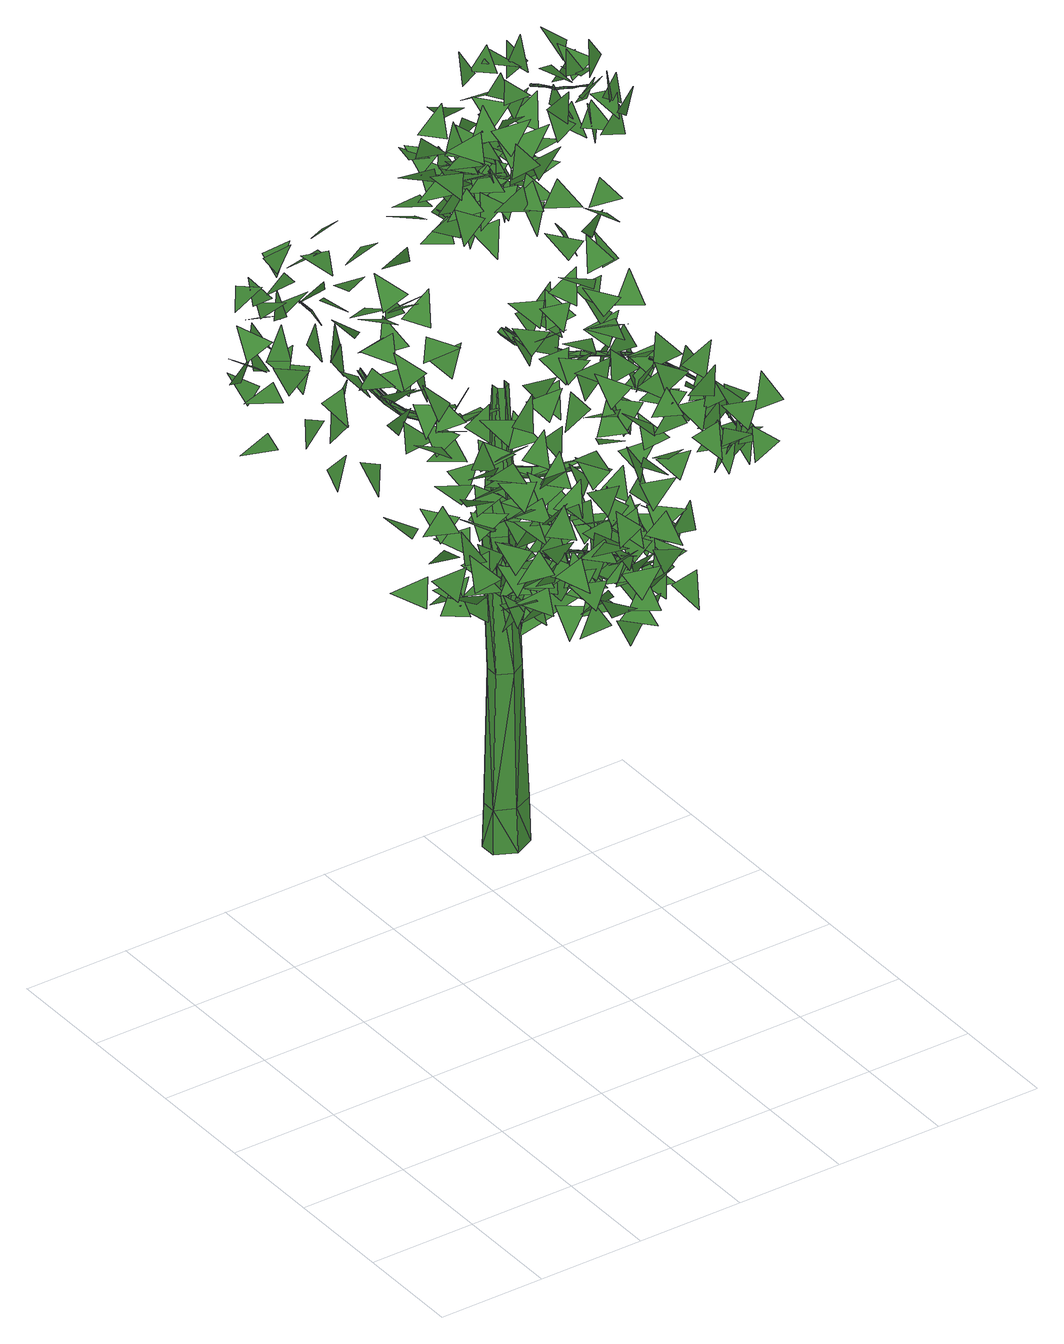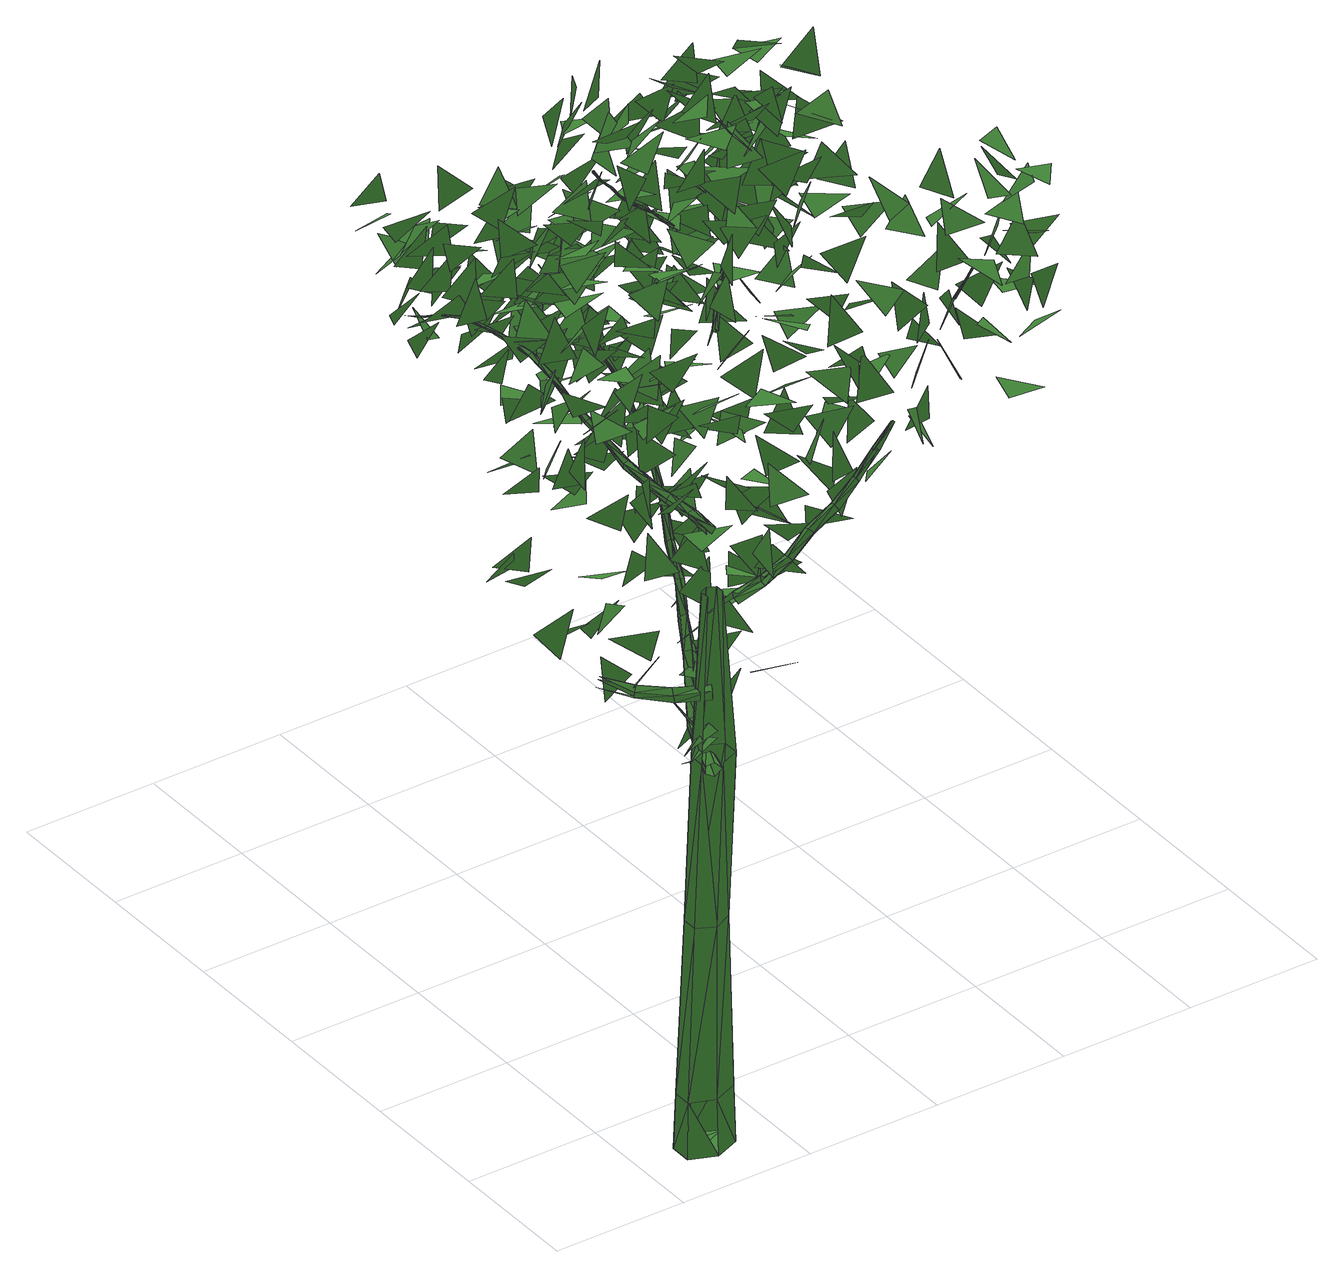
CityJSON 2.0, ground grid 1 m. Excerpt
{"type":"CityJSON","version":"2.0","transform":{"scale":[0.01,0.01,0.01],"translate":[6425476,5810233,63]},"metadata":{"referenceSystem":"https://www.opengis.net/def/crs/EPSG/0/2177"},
"CityObjects":{
"tree1":{"type":"SolitaryVegetationObject","attributes":{"crownarea":"217","modell_vol":"LIS","treeheight":"8.7"},"geometry":[{"type":"MultiSurface","lod":"2","boundaries":[[[0,1,2]],[[3,4,5]],[[6,7,8]],[[9,10,11]],[[12,13,14]],[[15,16,17]],[[18,19,20]],[[21,22,23]],[[24,25,26]],[[27,28,29]],[[30,31,32]],[[33,34,35]],[[36,37,38]],[[39,40,41]],[[42,43,44]],[[45,46,47]],[[48,49,50]],[[51,52,53]],[[54,55,56]],[[57,58,59]],[[60,61,62]],[[63,64,65]],[[66,67,68]],[[69,70,71]],[[72,73,74]],[[75,76,77]],[[78,79,80]],[[81,82,83]],[[84,85,86]],[[87,88,89]],[[90,91,92]],[[93,94,95]],[[96,97,98]],[[99,100,101]],[[102,103,104]],[[105,106,107]],[[108,109,110]],[[111,112,113]],[[114,115,116]],[[117,118,119]],[[120,121,122]],[[123,124,125]],[[126,127,128]],[[129,130,131]],[[132,133,134]],[[135,136,137]],[[138,139,140]],[[141,142,143]],[[144,145,146]],[[147,148,149]],[[150,151,152]],[[153,154,155]],[[156,157,158]],[[159,160,161]],[[162,163,164]],[[165,166,167]],[[168,169,170]],[[171,172,173]],[[174,175,176]],[[177,178,179]],[[180,181,182]],[[183,184,185]],[[186,187,188]],[[184,183,189]],[[190,191,192]],[[193,194,195]],[[196,197,198]],[[199,200,201]],[[202,203,204]],[[205,206,207]],[[208,209,210]],[[211,212,213]],[[214,215,216]],[[183,217,189]],[[217,218,189]],[[219,220,221]],[[222,223,224]],[[225,226,227]],[[228,229,230]],[[231,232,233]],[[234,235,236]],[[237,238,239]],[[183,185,240]],[[241,242,243]],[[244,245,246]],[[247,248,249]],[[250,251,252]],[[253,254,255]],[[256,257,258]],[[259,260,261]],[[262,263,264]],[[265,266,267]],[[268,269,270]],[[271,272,273]],[[274,275,276]],[[277,278,279]],[[183,280,217]],[[281,282,283]],[[284,285,286]],[[287,288,289]],[[290,291,292]],[[293,294,295]],[[296,297,298]],[[299,300,301]],[[302,303,301]],[[304,305,306]],[[307,308,309]],[[310,311,312]],[[299,301,303]],[[313,314,315]],[[316,317,318]],[[301,300,302]],[[319,320,321]],[[322,323,324]],[[325,326,327]],[[328,329,330]],[[331,332,333]],[[299,303,334]],[[334,335,299]],[[299,336,300]],[[337,338,339]],[[303,302,340]],[[334,303,340]],[[341,342,343]],[[344,345,346]],[[302,300,347]],[[348,349,350]],[[351,352,353]],[[354,299,335]],[[355,356,357]],[[358,359,360]],[[335,334,340]],[[299,354,336]],[[340,302,347]],[[300,336,347]],[[361,362,363]],[[364,365,366]],[[367,368,369]],[[370,371,372]],[[335,373,354]],[[374,375,376]],[[377,378,379]],[[380,336,354]],[[381,382,383]],[[347,384,340]],[[385,386,387]],[[384,347,336]],[[335,340,373]],[[373,388,354]],[[388,380,354]],[[389,390,391]],[[392,393,394]],[[384,395,340]],[[380,384,336]],[[396,397,398]],[[340,395,373]],[[399,400,401]],[[402,403,404]],[[405,406,407]],[[408,409,410]],[[411,412,413]],[[414,415,416]],[[417,418,419]],[[420,421,422]],[[423,373,395]],[[424,425,426]],[[388,373,423]],[[427,428,429]],[[430,431,432]],[[433,434,435]],[[380,388,436]],[[437,388,423]],[[384,380,436]],[[438,439,440]],[[395,384,441]],[[423,395,442]],[[388,437,436]],[[443,444,445]],[[446,447,448]],[[449,450,451]],[[442,395,441]],[[384,436,441]],[[452,453,454]],[[455,456,457]],[[458,459,460]],[[461,462,437,423]],[[436,437,463]],[[423,442,464]],[[465,466,467]],[[468,469,470]],[[471,472,473]],[[442,441,464]],[[474,475,461,462,476]],[[477,478,479]],[[441,436,480]],[[481,482,483]],[[484,485,486]],[[463,437,462,487]],[[488,489,490]],[[491,492,493]],[[487,461,423,464]],[[436,463,480]],[[494,495,496]],[[462,461,487]],[[497,498,499]],[[464,441,500]],[[441,480,500]],[[501,502,503]],[[504,505,506]],[[507,508,509]],[[510,511,512]],[[513,514,515]],[[516,517,518]],[[519,520,521]],[[522,523,524]],[[525,526,527]],[[463,487,528]],[[529,530,531]],[[532,533,534]],[[530,529,535]],[[536,537,538]],[[487,464,539]],[[540,463,528]],[[480,463,541]],[[542,529,531]],[[543,544,545]],[[500,480,541]],[[528,487,539]],[[463,540,541]],[[464,500,546]],[[547,548,549]],[[550,551,552]],[[535,553,554]],[[529,555,535]],[[556,557,558]],[[539,464,546]],[[555,553,535]],[[559,560,561]],[[562,563,564]],[[500,541,546]],[[565,566,567]],[[568,569,570]],[[571,528,539]],[[540,572,541]],[[573,574,575]],[[576,577,578]],[[579,580,581]],[[540,528,571]],[[582,583,584]],[[585,586,587]],[[572,540,571]],[[588,571,539]],[[572,589,541]],[[590,591,592]],[[593,594,595]],[[596,597,598]],[[599,600,601]],[[602,529,542]],[[603,604,605]],[[546,541,589]],[[602,542,606]],[[539,546,607]],[[608,609,610]],[[611,612,613]],[[614,615,616]],[[539,607,588]],[[617,618,619]],[[620,621,622]],[[546,589,607]],[[555,623,553]],[[623,606,553]],[[555,529,624]],[[625,626,627]],[[628,629,630]],[[631,571,588]],[[632,633,634]],[[572,635,589]],[[636,602,606]],[[637,638,639]],[[640,641,642]],[[572,571,635]],[[624,529,602]],[[623,636,606]],[[643,644,645]],[[646,647,648]],[[649,650,651]],[[652,653,654]],[[655,656,657]],[[658,555,624]],[[659,631,588]],[[660,661,662]],[[635,571,631]],[[663,664,665]],[[635,666,589]],[[667,668,669]],[[670,671,672]],[[673,674,675]],[[676,677,678]],[[679,680,681]],[[588,607,659]],[[682,683,684]],[[555,658,623]],[[685,686,687]],[[688,659,607]],[[689,690,691]],[[607,589,688]],[[692,693,694]],[[695,696,697]],[[698,699,700]],[[701,702,703]],[[704,705,706]],[[589,666,688]],[[707,708,709]],[[710,711,712]],[[713,714,715]],[[716,624,602]],[[717,718,719]],[[720,721,722,723]],[[724,631,659]],[[716,602,636]],[[725,726,727]],[[624,728,658]],[[729,730,731]],[[635,631,724]],[[732,636,623]],[[733,734,735]],[[736,737,738]],[[739,740,741]],[[742,743,744]],[[745,728,624]],[[746,747,748]],[[749,750,751]],[[752,753,754]],[[755,756,757]],[[666,635,758]],[[759,760,761]],[[762,635,724]],[[763,716,636]],[[764,765,766]],[[767,768,769]],[[732,763,636]],[[770,771,772]],[[623,658,732]],[[635,762,758]],[[659,688,773]],[[745,624,716]],[[724,659,774]],[[688,666,773]],[[775,722,776,777]],[[774,659,773]],[[658,728,732]],[[666,758,773]],[[778,779,780]],[[781,782,783]],[[784,785,786]],[[787,788,789]],[[790,791,792]],[[793,794,795]],[[796,797,798]],[[799,724,774]],[[800,801,802]],[[803,804,805]],[[806,807,808]],[[809,810,811]],[[812,813,814]],[[762,724,815]],[[816,817,818]],[[819,820,821]],[[822,716,763]],[[745,823,728]],[[824,799,774]],[[825,826,827]],[[828,829,830]],[[831,832,833]],[[834,763,732]],[[758,762,835]],[[774,773,824]],[[815,724,799]],[[836,837,838]],[[839,840,841]],[[842,843,844]],[[745,716,845]],[[773,758,846]],[[845,823,745]],[[814,812,847]],[[848,849,850]],[[762,815,835]],[[851,852,853]],[[834,822,763]],[[854,855,856]],[[812,814,857]],[[858,859,860]],[[861,862,863]],[[864,834,732]],[[732,728,864]],[[847,812,865]],[[865,812,866]],[[867,868,869]],[[758,835,846]],[[824,773,846]],[[814,847,857]],[[866,812,857]],[[870,871,872]],[[716,822,845]],[[873,874,875]],[[876,877,878]],[[879,880,881]],[[864,728,823]],[[882,883,884]],[[885,886,887]],[[888,889,890]],[[891,892,893]],[[847,865,894]],[[815,799,895]],[[896,897,898]],[[857,847,899]],[[865,866,900]],[[866,857,899]],[[901,902,903]],[[904,905,906]],[[907,908,909]],[[910,847,894]],[[847,910,899]],[[799,824,911]],[[894,865,900]],[[912,913,914]],[[900,866,899]],[[915,916,917]],[[918,919,920]],[[921,922,923]],[[835,815,924]],[[925,815,895]],[[926,822,834]],[[846,835,924]],[[824,846,927]],[[895,799,911]],[[928,929,930]],[[931,932,933]],[[934,935,936]],[[937,938,939]],[[845,940,823]],[[941,942,943]],[[944,899,910]],[[945,894,900]],[[815,925,924]],[[946,834,864]],[[947,900,899]],[[948,949,950]],[[951,952,953]],[[954,955,956]],[[910,894,945]],[[957,944,910]],[[958,959,960]],[[911,824,927]],[[961,962,963]],[[947,945,900]],[[964,965,966]],[[967,968,969]],[[970,971,972]],[[973,974,975]],[[976,977,978]],[[979,947,899]],[[845,822,926]],[[980,981,982]],[[983,984,985]],[[957,910,945]],[[846,924,927]],[[986,987,988]],[[989,940,845]],[[990,926,834]],[[991,992,993]],[[994,995,996]],[[899,944,979]],[[946,990,834]],[[864,823,946]],[[997,998,999]],[[1000,1001,1002]],[[1003,895,911]],[[1004,1005,1006]],[[1007,1008,1009]],[[1010,1011,1012]],[[1013,1014,1015]],[[1016,945,947]],[[845,926,989]],[[1016,947,979]],[[1017,1018,1019]],[[1020,1021,1022]],[[957,945,1023]],[[944,957,1023]],[[1016,1023,945]],[[1024,1025,1026]],[[946,823,940]],[[979,944,1027]],[[1028,1029,1030]],[[1031,1032,1033]],[[925,895,1034]],[[1035,1036,1037]],[[944,1023,1027]],[[1038,1003,911]],[[979,1027,1016]],[[1039,1040,1041]],[[1042,1043,1044]],[[1045,1046,1047]],[[1048,1049,1050]],[[911,927,1038]],[[1051,1052,1053]],[[924,925,1054]],[[1055,1056,1057]],[[1058,1059,1060]],[[1034,895,1003]],[[1061,1062,1063]],[[1064,1027,1023]],[[1065,1066,1067]],[[927,924,1068]],[[1027,1064,1016]],[[1069,1070,1071]],[[1072,1023,1016]],[[1073,1074,1075]],[[1076,1077,1078]],[[1079,1080,1081]],[[1082,1083,1084]],[[1085,1086,1023]],[[925,1034,1054]],[[1086,1064,1023]],[[1087,1088,1089]],[[1072,1085,1023]],[[1064,1090,1016]],[[1091,1092,1093]],[[1094,1095,1096]],[[1097,1098,1099]],[[1100,1101,1102]],[[1103,1104,1105]],[[1106,926,990]],[[989,1107,940]],[[1038,927,1068]],[[924,1054,1068]],[[1016,1090,1072]],[[1108,1109,1110]],[[1111,990,946]],[[1112,1113,1114]],[[1086,1115,1064]],[[1116,1085,1072]],[[1117,1118,1119]],[[1064,1120,1090]],[[1121,1122,1123]],[[1124,1107,989]],[[1125,1126,1127]],[[989,926,1106]],[[1086,1085,1116]],[[1115,1120,1064]],[[1128,1116,1072]],[[946,940,1107]],[[1120,1129,1090]],[[1072,1090,1129]],[[1115,1086,1116]],[[1130,1131,1132]],[[1072,1129,1128]],[[1133,1134,1135]],[[1003,1038,1136]],[[1034,1003,1137]],[[1138,1139,1140]],[[989,1106,1124]],[[1141,1142,1143]],[[1144,1145,1146]],[[1115,1147,1120]],[[1054,1034,1137]],[[1148,1149,1150]],[[1151,1152,1153]],[[1154,1116,1128]],[[1155,1156,1157]],[[1158,1159,1160]],[[1161,1162,1163]],[[1111,946,1107]],[[1120,1164,1129]],[[1165,1128,1129]],[[1038,1068,1166]],[[1167,1168,1169]],[[1115,1116,1154]],[[1147,1170,1120]],[[1170,1164,1120]],[[1137,1003,1136]],[[1171,1172,1173]],[[1165,1154,1128]],[[1174,1175,1176]],[[1177,1178,1179]],[[1164,1165,1129]],[[1180,1181,1182]],[[1038,1166,1136]],[[1147,1115,1154]],[[1183,1184,1185]],[[1186,1187,1188]],[[1068,1054,1189]],[[1190,1191,1192]],[[1193,1194,1195]],[[1196,1197,1198]],[[1199,1200,1201]],[[1202,1203,1204]],[[1054,1137,1205]],[[1206,1207,1208]],[[1166,1068,1189]],[[1170,1209,1164]],[[1054,1205,1189]],[[1210,1154,1165]],[[1211,1212,1213]],[[1214,1215,1216]],[[1217,1218,1219]],[[1147,1154,1220]],[[1221,1222,1223]],[[1170,1147,1224]],[[1210,1225,1154]],[[1226,1227,1228]],[[1229,1230,1231]],[[1224,1209,1170]],[[1232,1233,1234]],[[1235,1236,1237]],[[1124,1238,1107]],[[1165,1164,1210]],[[1239,1240,1241]],[[1242,1243,1244]],[[1220,1154,1225]],[[1147,1220,1224]],[[1245,1246,1247]],[[1248,1249,1250]],[[1164,1209,1210]],[[1251,1252,1253]],[[1254,1255,1256]],[[1136,1166,1257]],[[1258,1259,1260]],[[1261,1262,1263]],[[1264,1265,1266]],[[1124,1106,1267]],[[1137,1136,1268]],[[1269,1224,1220]],[[1270,1225,1210]],[[1220,1225,1271]],[[1224,1272,1209]],[[1271,1269,1220]],[[1166,1189,1273]],[[1268,1136,1257]],[[1274,1270,1210]],[[1275,1276,1277]],[[1166,1273,1257]],[[1278,1279,1280]],[[1269,1272,1224]],[[1281,1282,1283]],[[1284,1285,1286]],[[1271,1225,1270]],[[1205,1137,1287]],[[1210,1209,1272]],[[1288,1289,1290]],[[1291,1292,1293]],[[1294,1295,1296]],[[1297,1298,1299]],[[1300,1301,1302]],[[1303,1304,1305]],[[1189,1205,1306]],[[1124,1267,1238]],[[1106,1307,1267]],[[1308,1309,1310]],[[1311,1288,1290]],[[1210,1272,1274]],[[1312,1313,1314]],[[1315,1316,1317]],[[1318,1107,1238]],[[1319,1320,1321]],[[1322,1323,1321]],[[1324,1325,1290]],[[1325,1311,1290]],[[1137,1268,1287]],[[1321,1323,1319]],[[1322,1321,1320]],[[1326,1327,1328]],[[1329,1330,1331]],[[1332,1333,1334]],[[1273,1189,1306]],[[1335,1336,1337]],[[1338,1339,1340]],[[1341,1342,1324]],[[1290,1343,1324]],[[1319,1344,1320]],[[1345,1346,1347]],[[1342,1325,1324]],[[1348,1323,1322]],[[1319,1323,1349]],[[1205,1287,1306]],[[1288,1350,1289]],[[1351,1270,1274]],[[1344,1352,1320]],[[1352,1348,1322]],[[1322,1320,1352]],[[1319,1349,1344]],[[1353,1354,1355]],[[1356,1357,1358]],[[1271,1270,1359]],[[1290,1289,1360]],[[1323,1348,1349]],[[1361,1362,1363]],[[1269,1364,1272]],[[1344,1349,1365]],[[1257,1366,1268]],[[1366,1257,1273]],[[1344,1365,1367]],[[1365,1349,1368]],[[1351,1369,1270]],[[1269,1271,1370]],[[1367,1365,1371]],[[1367,1372,1344]],[[1349,1348,1368]],[[1373,1374,1375]],[[1376,1377,1378]],[[1344,1372,1352]],[[1379,1368,1348]],[[1365,1368,1380]],[[1379,1348,1352]],[[1371,1365,1380]],[[1367,1381,1372]],[[1379,1352,1372]],[[1367,1371,1381]],[[1311,1382,1288]],[[1370,1364,1269]],[[1383,1384,1385]],[[1386,1380,1368]],[[1386,1368,1379]],[[1387,1381,1371]],[[1381,1388,1372]],[[1274,1272,1351]],[[1389,1387,1371]],[[1379,1372,1388]],[[1359,1270,1369]],[[1390,1391,1392]],[[1341,1324,1343]],[[1371,1380,1393]],[[1271,1359,1370]],[[1389,1371,1393]],[[1388,1381,1387]],[[1379,1388,1386]],[[1394,1395,1389]],[[1395,1387,1389]],[[1382,1311,1325]],[[1396,1397,1398]],[[1380,1386,1393]],[[1394,1389,1399]],[[1389,1393,1399]],[[1400,1290,1360]],[[1401,1386,1388]],[[1402,1388,1387]],[[1290,1400,1343]],[[1386,1401,1393]],[[1402,1401,1388]],[[1402,1387,1395]],[[1403,1287,1268]],[[1306,1404,1273]],[[1405,1399,1393]],[[1342,1406,1325]],[[1407,1360,1289]],[[1408,1342,1341]],[[1409,1402,1395]],[[1395,1394,1410]],[[1351,1272,1364]],[[1411,1366,1273]],[[1366,1412,1268]],[[1405,1393,1401]],[[1401,1402,1409]],[[1394,1399,1413]],[[1395,1414,1409]],[[1414,1395,1410]],[[1415,1341,1343]],[[1416,1417,1418]],[[1410,1394,1413]],[[1401,1409,1405]],[[1382,1350,1288]],[[1419,1413,1399]],[[1420,1421,1422]],[[1423,1424,1425]],[[1414,1426,1409]],[[1419,1399,1405]],[[1419,1405,1409]],[[1404,1306,1287]],[[1404,1411,1273]],[[1412,1403,1268]],[[1410,1413,1427]],[[1426,1419,1409]],[[1428,1429,1430]],[[1406,1431,1325]],[[1432,1369,1351]],[[1350,1433,1289]],[[1414,1410,1434]],[[1434,1410,1427]],[[1435,1436,1437]],[[1438,1408,1341]],[[1427,1413,1439]],[[1414,1440,1426]],[[1439,1413,1419]],[[1370,1441,1364]],[[1359,1369,1442]],[[1370,1359,1442]],[[1443,1444,1445]],[[1446,1419,1426]],[[1414,1434,1440]],[[1446,1439,1419]],[[1447,1432,1351]],[[1440,1446,1426]],[[1448,1449,1450]],[[1451,1452,1453]],[[1454,1441,1370]],[[1455,1456,1457]],[[1458,1427,1459]],[[1434,1427,1458]],[[1341,1415,1438]],[[1400,1460,1343]],[[1403,1404,1287]],[[1433,1407,1289]],[[1382,1325,1431]],[[1427,1439,1461]],[[1459,1427,1461]],[[1434,1458,1440]],[[1442,1369,1432]],[[1351,1364,1441]],[[1238,1267,1462]],[[1461,1439,1446]],[[1463,1464,1465]],[[1458,1459,1466]],[[1370,1442,1454]],[[1467,1468,1469]],[[1458,1470,1440]],[[1471,1472,1473]],[[1474,1475,1476]],[[1477,1461,1446]],[[1478,1458,1466]],[[1446,1440,1470]],[[1466,1459,1479]],[[1447,1351,1441]],[[1459,1461,1479]],[[1466,1479,1480]],[[1481,1466,1480]],[[1478,1482,1458]],[[1483,1484,1485]],[[1446,1470,1477]],[[1486,1479,1461]],[[1478,1466,1481]],[[1458,1482,1470]],[[1415,1343,1460]],[[1487,1488,1489]],[[1480,1479,1490]],[[1486,1461,1477]],[[1491,1492,1493]],[[1481,1494,1478]],[[1477,1470,1482]],[[1495,1480,1496]],[[1490,1479,1486]],[[1481,1480,1495]],[[1497,1498,1499]],[[1500,1501,1502]],[[1477,1482,1486]],[[1415,1503,1438]],[[1478,1494,1482]],[[1480,1490,1504]],[[1496,1480,1504]],[[1400,1360,1407]],[[1505,1490,1486]],[[1496,1504,1506]],[[1507,1496,1506]],[[1486,1482,1505]],[[1481,1495,1494]],[[1495,1496,1507]],[[1454,1508,1441]],[[1507,1506,1509]],[[1504,1490,1505]],[[1510,1511,1512]],[[1513,1382,1431]],[[1482,1494,1505]],[[1506,1514,1509]],[[1515,1415,1460]],[[1400,1516,1460]],[[1517,1518,1519]],[[1520,1507,1509]],[[1506,1504,1514]],[[1507,1521,1495]],[[1495,1522,1494]],[[1415,1515,1523,1503]],[[1524,1525,1431]],[[1526,1504,1505]],[[1527,1528,1529]],[[1509,1514,1530]],[[1505,1494,1522]],[[1509,1531,1520]],[[1514,1504,1526]],[[1532,1533,1527]],[[1530,1534,1509]],[[1495,1521,1522]],[[1505,1522,1526]],[[1534,1531,1509]],[[1535,1530,1514]],[[1536,1537,1538,1523]],[[1539,1514,1526]],[[1516,1400,1407]],[[1507,1520,1540]],[[1539,1526,1522]],[[1507,1540,1521]],[[1521,1539,1522]],[[1531,1541,1520]],[[1542,1543,1544]],[[1524,1515,1460]],[[1535,1514,1539]],[[1525,1524,1460]],[[1545,1546,1547]],[[1513,1431,1525]],[[1513,1433,1350]],[[1523,1515,1548,1503]],[[1549,1550,1536]],[[1540,1520,1541]],[[1539,1521,1535]],[[1525,1460,1516]],[[1537,1547,1551]],[[1521,1540,1535]],[[1552,1553,1554]],[[1530,1535,1534]],[[1555,1556,1557]],[[1558,1559,1560]],[[1524,1561,1515]],[[1546,1551,1547]],[[1561,1548,1515]],[[1562,1535,1540]],[[1532,1518,1517]],[[1563,1564,1565]],[[1513,1525,1516]],[[1566,1549,1536]],[[1533,1528,1527]],[[1567,1568,1569]],[[1566,1536,1523,1538]],[[1570,1571,1572]],[[1573,1562,1540]],[[1574,1575,1576]],[[1513,1516,1407]],[[1538,1537,1551]],[[1577,1578,1579]],[[1433,1513,1407]],[[1545,1550,1546]],[[1580,1581,1582]],[[1583,1584,1585]],[[1586,1587,1588]],[[1550,1549,1546]],[[1589,1590,1591]],[[1592,1593,1594]],[[1595,1596,1597]],[[1598,1599,1600]],[[1601,1602,1603]],[[1604,1605,1606]],[[1607,1608,1609]],[[1610,1611,1612]],[[1613,1614,1615]],[[1538,1551,1616]],[[1617,1618,1619]],[[1620,1621,1622]],[[1566,1538,1623]],[[1624,1625,1626]],[[1627,1546,1549]],[[1628,1629,1630]],[[1631,1632,1633]],[[1634,1635,1636]],[[1538,1616,1623]],[[1551,1637,1616]],[[1551,1546,1627]],[[1549,1566,1638]],[[1639,1640,1641]],[[1642,1643,1644]],[[1643,1642,1645]],[[1646,1647,1643]],[[1642,1648,1645]],[[1643,1647,1649]],[[1645,1646,1643]],[[1643,1649,1644]],[[1650,1651,1652]],[[1653,1654,1647]],[[1649,1655,1644]],[[1646,1656,1647]],[[1656,1653,1647]],[[1655,1657,1644]],[[1658,1659,1660]],[[1645,1648,1661]],[[1648,1662,1661]],[[1649,1647,1663]],[[1663,1647,1654]],[[1646,1645,1664]],[[1662,1657,1661]],[[1645,1661,1664]],[[1657,1655,1661]],[[1655,1649,1663]],[[1661,1655,1664]],[[1637,1551,1627]],[[1655,1663,1664]],[[1646,1664,1656]],[[1566,1623,1638]],[[1653,1665,1654]],[[1666,1664,1663]],[[1663,1654,1666]],[[1666,1667,1664]],[[1668,1669,1670]],[[1656,1664,1667]],[[1671,1672,1673]],[[1674,1665,1653]],[[1653,1656,1675]],[[1676,1677,1678]],[[1666,1654,1665]],[[1656,1667,1675]],[[1653,1675,1674]],[[1679,1667,1666]],[[1627,1549,1638]],[[1680,1679,1666]],[[1675,1667,1679]],[[1666,1665,1680]],[[1681,1674,1675]],[[1674,1681,1665]],[[1682,1681,1675]],[[1681,1683,1665]],[[1684,1679,1680]],[[1675,1679,1684]],[[1685,1681,1682]],[[1682,1675,1684]],[[1680,1665,1686]],[[1681,1687,1683]],[[1665,1683,1686]],[[1685,1687,1681]],[[1686,1684,1680]],[[1688,1689,1690]],[[1685,1691,1687]],[[1685,1682,1692]],[[1683,1687,1693]],[[1682,1684,1692]],[[1686,1683,1693]],[[1694,1691,1685]],[[1691,1695,1687]],[[1692,1684,1686]],[[1692,1694,1685]],[[1693,1692,1686]],[[1696,1693,1687]],[[1695,1696,1687]],[[1696,1692,1693]],[[1691,1697,1695]],[[1696,1694,1692]],[[1697,1698,1695]],[[1691,1694,1699]],[[1699,1694,1696]],[[1696,1695,1700]],[[1701,1702,1703]],[[1704,1705,1706]],[[1616,1637,1707]],[[1623,1616,1708]],[[1638,1623,1708]],[[1637,1627,1709]]]}]}
},
"vertices":[
[80,411,671],[57,433,681],[84,435,662],[64,434,724],[83,460,729],[95,439,734],[86,457,633],[63,440,649],[92,452,659],[74,431,672],[82,457,691],[99,430,683],[96,410,635],[71,431,632],[103,435,639],[79,429,727],[94,458,734],[108,443,716],[186,180,561],[171,179,539],[170,207,556],[187,181,578],[174,186,556],[167,206,581],[85,446,617],[82,471,637],[107,460,620],[179,164,542],[160,186,527],[192,180,527],[97,432,654],[101,460,638],[99,464,664],[106,414,671],[98,437,661],[114,439,690],[106,432,573],[81,451,566],[113,457,573],[113,426,627],[130,421,648],[99,429,658],[88,431,710],[103,459,705],[120,440,709],[174,199,529],[204,190,540],[184,179,552],[195,160,563],[171,179,552],[196,184,573],[97,420,757],[105,452,752],[123,438,766],[202,119,564],[187,148,570],[210,143,583],[113,453,659],[90,449,682],[109,474,675],[95,442,703],[99,469,684],[122,455,687],[205,170,564],[217,164,585],[185,163,589],[116,422,741],[103,445,720],[126,452,730],[126,444,766],[111,441,737],[113,465,747],[128,451,686],[103,433,701],[123,458,711],[201,170,514],[177,190,525],[210,191,528],[206,196,555],[208,179,535],[186,203,530],[182,168,552],[210,182,538],[212,175,564],[206,171,598],[211,164,566],[198,187,570],[213,173,579],[212,157,550],[198,180,551],[216,158,590],[196,175,592],[211,169,621],[235,142,552],[221,137,530],[203,151,554],[137,410,602],[126,420,573],[138,439,587],[201,197,605],[178,215,591],[211,217,591],[213,212,620],[199,209,596],[189,233,616],[203,212,622],[175,229,627],[207,237,627],[140,435,641],[134,436,615],[129,465,632],[211,204,618],[231,196,632],[202,184,643],[249,118,532],[237,137,517],[220,129,545],[174,361,633],[184,345,651],[151,349,654],[123,442,631],[124,475,630],[143,464,645],[157,411,626],[150,394,599],[145,425,608],[179,318,494],[202,307,498],[179,297,519],[244,148,501],[211,146,501],[233,158,522],[167,326,519],[160,357,526],[186,344,512],[163,415,555],[143,399,535],[154,430,536],[255,153,632],[240,147,611],[222,152,638],[216,136,586],[242,155,580],[249,130,585],[124,455,683],[134,479,680],[154,458,697],[197,213,485],[230,218,484],[221,207,507],[203,299,492],[196,301,459],[182,319,475],[167,310,530],[196,323,542],[199,304,525],[228,113,602],[241,137,621],[259,125,605],[215,265,494],[197,278,480],[198,287,512],[238,194,565],[222,204,548],[218,217,578],[255,161,518],[223,162,512],[241,149,536],[156,450,669],[147,427,647],[153,458,645],[240,198,529],[223,209,513],[217,214,545],[217,166,600],[243,138,611],[249,166,593],[246,142,564],[217,155,573],[249,165,575],[257,99,522],[236,124,522],[259,130,535],[161,464,672],[147,463,690],[146,464,690],[225,207,576],[199,227,582],[232,231,586],[147,464,690],[180,300,634],[191,326,617],[209,307,620],[189,336,436],[168,359,447],[196,345,460],[144,456,691],[171,458,693],[157,439,716],[205,228,469],[210,256,485],[229,250,469],[249,111,544],[241,129,563],[269,112,570],[168,350,735],[176,373,714],[197,360,722],[224,180,475],[226,204,497],[247,188,497],[224,163,527],[230,195,533],[251,180,537],[210,199,586],[230,218,568],[242,209,589],[162,464,673],[162,465,673],[259,155,508],[233,174,500],[240,176,525],[184,370,701],[157,389,706],[187,395,692],[198,313,594],[176,336,603],[205,338,589],[236,128,576],[245,153,557],[266,142,570],[267,109,528],[243,122,530],[264,129,554],[159,460,747],[181,453,760],[154,437,771],[228,228,491],[230,222,466],[221,252,471],[161,465,672],[270,135,507],[259,142,478],[245,142,508],[241,219,636],[241,202,608],[224,222,608],[265,162,565],[246,178,555],[239,165,585],[182,439,564],[158,431,560],[164,438,591],[160,447,740],[138,465,723],[171,468,727],[209,230,459],[228,247,480],[240,227,469],[164,436,721],[143,452,740],[175,458,730],[211,218,574],[236,238,569],[243,213,567],[213,261,590],[198,282,570],[230,274,576],[242,144,602],[242,168,625],[266,155,607],[211,304,437],[194,323,434],[210,326,463],[182,452,639],[161,435,637],[170,442,668],[192,323,627],[191,345,652],[214,338,629],[173,465,653],[161,408,722],[167,439,709],[189,426,716],[154,441,698],[173,462,682],[180,437,679],[283,101,591],[256,117,602],[276,115,620],[244,226,489],[215,231,503],[246,232,515],[223,296,458],[195,313,457],[224,314,439],[199,302,559],[217,318,536],[230,298,547],[263,167,552],[264,167,552],[266,143,564],[264,167,553],[263,167,553],[207,313,444],[201,345,445],[224,326,460],[190,442,646],[180,420,668],[174,452,665],[255,232,587],[235,236,572],[233,254,599],[270,139,572],[249,155,592],[274,155,602],[192,465,627],[186,451,605],[167,443,631],[183,409,608],[171,436,624],[192,440,609],[211,307,571],[236,307,566],[226,286,589],[255,215,509],[230,199,523],[260,209,534],[294,149,513],[264,158,501],[268,118,527],[182,389,703],[188,411,728],[207,389,712],[263,174,550],[262,191,542],[264,191,541],[278,141,528],[257,130,540],[287,123,554],[263,191,542],[213,371,641],[198,382,624],[198,397,653],[258,142,553],[260,174,561],[279,167,545],[264,191,542],[247,163,532],[277,175,542],[278,151,532],[276,161,532],[293,155,551],[261,143,557],[263,191,541],[200,338,605],[217,359,624],[225,331,610],[186,401,513],[181,421,538],[204,425,525],[195,416,753],[173,430,732],[197,442,734],[302,123,608],[273,123,593],[274,140,613],[211,317,541],[205,348,545],[234,332,544],[200,396,641],[176,414,653],[209,414,659],[262,215,531],[302,138,631],[277,135,609],[270,145,633],[194,458,595],[173,438,578],[187,466,570],[264,214,529],[234,223,530],[247,249,515],[265,231,522],[265,215,531],[278,150,580],[256,165,583],[280,173,603],[263,214,529],[286,164,523],[255,157,530],[279,174,546],[277,161,571],[260,161,600],[278,183,584],[264,215,531],[228,296,519],[214,326,521],[243,313,507],[203,357,587],[208,383,606],[226,363,609],[275,190,574],[273,192,541],[258,210,553],[244,243,529],[229,268,544],[261,262,536],[178,418,612],[205,438,613],[211,413,606],[268,243,514],[246,256,508],[249,250,540],[242,312,565],[213,306,581],[239,326,588],[308,136,559],[290,137,540],[277,135,570],[268,204,506],[249,212,524],[277,199,537],[262,238,519],[182,437,672],[205,449,667],[208,420,680],[262,271,621],[254,252,595],[243,276,595],[302,171,529],[268,172,528],[279,156,547],[205,354,424],[238,354,419],[231,347,444],[265,237,518],[263,237,517],[288,193,570],[266,180,573],[274,198,600],[266,238,519],[264,239,519],[293,201,542],[269,193,532],[268,203,564],[249,262,547],[230,288,552],[262,282,557],[241,284,504],[267,281,506],[249,271,532],[243,326,432],[245,328,406],[225,351,419],[307,148,535],[276,137,533],[293,155,556],[260,189,652],[274,214,639],[290,194,641],[267,259,506],[267,259,505],[268,259,503],[269,261,506],[282,164,496],[272,186,518],[296,191,509],[306,178,545],[285,178,528],[278,188,559],[244,250,543],[261,271,526],[277,252,535],[248,235,501],[263,262,512],[276,250,492],[249,338,799],[235,348,771],[233,359,802],[271,259,503],[223,401,834],[243,385,840],[219,387,863],[230,322,519],[246,349,530],[252,317,534],[268,260,505],[239,298,415],[270,304,425],[253,298,445],[274,297,475],[261,299,451],[241,300,477],[283,207,607],[256,221,620],[287,232,612],[284,228,485],[262,242,480],[274,247,510],[272,260,505],[257,299,417],[241,305,437],[268,287,446],[225,382,676],[211,404,678],[236,401,700],[243,268,508],[271,286,509],[275,261,503],[248,373,566],[229,379,548],[225,395,576],[298,137,595],[287,167,593],[308,163,578],[227,437,570],[212,417,590],[214,449,589],[294,250,551],[285,231,535],[263,240,559],[293,224,478],[262,237,482],[279,243,501],[250,376,482],[231,376,463],[226,399,487],[269,281,488],[219,458,575],[209,463,595],[209,465,595],[220,398,780],[212,427,767],[239,408,764],[211,464,596],[283,161,636],[302,185,625],[310,161,618],[272,282,490],[270,280,487],[273,279,488],[218,461,574],[207,461,615],[232,455,613],[217,439,638],[274,281,489],[247,367,829],[245,366,803],[233,394,816],[276,236,547],[261,256,551],[288,256,570],[223,461,576],[212,465,596],[222,458,576],[268,331,503],[243,337,482],[247,356,499],[268,298,441],[249,316,437],[265,319,466],[315,123,503],[297,137,527],[324,140,530],[236,429,628],[210,435,626],[224,450,651],[226,361,843],[255,376,843],[257,351,841],[272,298,468],[273,295,466],[218,419,807],[249,407,798],[238,396,821],[254,347,799],[233,369,785],[253,370,810],[296,141,650],[300,169,634],[323,158,640],[227,416,589],[210,441,602],[241,430,607],[293,177,608],[292,195,634],[310,197,607],[274,300,469],[276,295,467],[256,346,452],[250,368,438],[248,371,471],[224,391,636],[239,409,647],[254,380,646],[299,208,486],[273,212,506],[304,223,507],[251,294,482],[264,319,466],[280,299,468],[232,459,556],[278,206,576],[290,235,566],[306,214,559],[221,463,576],[277,297,469],[242,402,547],[230,425,526],[234,434,551],[328,147,564],[302,145,570],[322,146,596],[287,320,488],[266,308,476],[258,323,505],[304,172,653],[290,199,666],[317,193,648],[223,410,828],[233,440,820],[249,411,820],[236,460,559],[234,456,557],[296,166,558],[297,190,569],[326,175,565],[215,427,589],[241,439,573],[247,418,588],[277,313,446],[238,389,779],[264,383,778],[250,378,808],[278,311,444],[235,462,557],[258,352,842],[236,375,850],[266,369,861],[299,279,457],[289,285,434],[268,287,459],[252,450,549],[241,451,526],[221,439,550],[298,212,517],[285,207,539],[316,216,545],[321,163,545],[301,154,559],[328,162,576],[259,407,760],[252,387,746],[237,414,737],[232,406,811],[236,436,823],[254,408,827],[236,457,559],[280,314,449],[253,384,797],[227,403,788],[256,409,804],[337,173,526],[305,170,520],[311,182,543],[282,310,444],[256,400,799],[271,389,818],[239,391,826],[282,341,551],[253,350,540],[259,362,563],[269,341,420],[239,355,419],[270,367,423],[230,387,767],[258,387,750],[261,392,775],[308,161,496],[299,192,501],[326,187,501],[255,340,433],[248,371,438],[272,365,446],[286,229,627],[305,243,649],[310,218,628],[283,313,448],[312,186,572],[293,192,590],[319,212,590],[246,359,515],[248,391,520],[270,379,527],[291,303,418],[260,311,411],[281,321,434],[253,391,610],[239,408,626],[262,391,642],[282,357,790],[252,348,780],[263,365,805],[280,313,588],[259,313,602],[286,323,619],[287,236,571],[287,262,589],[312,245,577],[299,277,526],[274,285,522],[288,299,548],[249,393,848],[234,414,846],[261,418,865],[249,458,538],[286,327,798],[254,331,807],[282,330,823],[274,373,824],[268,389,804],[262,389,811],[246,391,828],[283,333,430],[305,266,522],[280,260,530],[298,276,552],[252,455,543],[274,335,468],[287,323,440],[272,344,437],[252,459,544],[302,223,645],[287,250,635],[318,242,636],[255,332,559],[280,351,547],[287,331,563],[304,187,631],[315,212,650],[331,189,632],[266,372,818],[239,390,824],[272,396,823],[249,455,540],[233,452,559],[256,462,565],[243,444,589],[291,330,409],[261,321,418],[283,341,431],[276,354,415],[296,346,431],[267,338,443],[253,420,765],[226,439,764],[258,445,761],[288,330,428],[322,230,663],[305,236,644],[301,254,671],[285,331,427],[250,461,540],[240,441,653],[239,467,633],[243,473,659],[274,352,839],[248,370,848],[280,377,842],[318,256,489],[293,248,490],[303,263,518],[290,332,431],[287,334,432],[248,377,815],[272,398,808],[280,374,809],[295,319,799],[267,336,803],[293,332,823],[274,340,562],[261,363,581],[292,356,573],[266,387,826],[260,411,817],[268,411,848],[275,427,789],[252,427,776],[251,442,804],[325,283,465],[299,284,446],[293,284,472],[306,334,796],[286,316,779],[282,334,806],[255,375,815],[284,384,805],[285,362,818],[293,352,414],[298,236,513],[311,257,519],[331,231,513],[271,396,779],[272,409,755],[259,427,780],[255,421,772],[285,409,781],[266,401,798],[255,430,565],[245,436,595],[266,451,576],[280,375,810],[275,363,811],[281,375,810],[294,350,411],[268,397,800],[249,424,797],[277,414,782],[239,472,680],[266,471,678],[253,456,705],[268,458,526],[272,454,531],[295,353,418],[306,340,829],[282,346,821],[286,347,854],[331,275,511],[305,274,490],[300,289,511],[316,212,590],[312,236,600],[340,220,611],[269,460,529],[299,349,412],[350,191,638],[318,194,635],[339,196,660],[259,377,799],[288,390,809],[291,370,792],[339,180,656],[317,195,654],[344,212,664],[270,454,527],[299,351,416],[286,386,806],[302,369,408],[293,379,386],[271,380,410],[325,294,605],[293,285,599],[309,300,625],[239,459,646],[255,477,633],[272,455,652],[287,386,806],[331,174,598],[323,197,609],[356,194,607],[294,382,757],[285,371,727],[275,397,745],[272,458,532],[286,387,806],[287,386,807],[335,206,501],[316,216,517],[346,217,531],[323,237,545],[305,253,554],[335,262,563],[297,400,823],[272,395,815],[274,416,840],[271,399,743],[264,429,753],[286,428,738],[318,214,472],[333,229,488],[351,208,470],[305,253,472],[324,281,475],[337,260,464],[261,432,767],[265,450,794],[279,451,765],[286,395,841],[293,386,810],[281,410,811],[319,213,494],[333,238,478],[351,222,489],[292,397,800],[302,374,401],[288,356,836],[281,375,853],[311,361,861],[293,396,800],[293,397,801],[275,396,831],[295,407,856],[295,380,836],[361,156,616],[341,171,638],[365,167,647],[363,207,675],[344,213,658],[335,216,690],[292,396,800],[306,375,406],[274,415,560],[263,445,548],[289,439,545],[323,356,809],[298,372,795],[292,362,818],[320,262,470],[315,275,493],[344,260,493],[291,411,770],[262,414,787],[294,420,794],[309,369,399],[304,370,398],[288,461,513],[310,371,404],[281,409,767],[280,427,740],[287,440,761],[328,278,418],[305,300,426],[330,307,433],[303,336,671],[287,359,689],[319,353,683],[283,438,728],[260,431,751],[290,445,753],[291,458,519],[289,345,795],[306,360,810],[321,338,791],[298,405,791],[297,406,792],[291,462,520],[298,406,792],[280,395,772],[285,412,791],[308,389,787],[332,316,791],[302,329,794],[316,330,817],[293,329,665],[314,348,649],[325,330,664],[297,406,791],[318,363,838],[297,369,813],[297,388,830],[293,427,493],[268,449,491],[287,439,515],[274,401,750],[298,413,771],[306,392,757],[369,179,664],[344,181,673],[368,176,697],[351,223,643],[332,237,655],[354,224,676],[294,433,766],[299,419,744],[275,440,739],[305,325,583],[296,346,595],[329,341,599],[299,405,792],[312,402,806],[289,402,792],[287,418,822],[268,415,781],[291,437,771],[301,415,779],[302,408,557],[297,400,525],[287,422,532],[290,457,515],[289,464,517],[302,400,805],[304,395,772],[288,415,779],[308,367,492],[280,383,497],[311,393,494],[337,325,399],[313,338,380],[311,345,406],[310,312,677],[308,344,684],[332,334,687],[314,394,387],[290,418,406],[269,441,418],[302,436,420],[305,411,467],[301,398,437],[291,422,439],[300,408,818],[306,388,792],[297,411,785],[328,328,438],[304,331,449],[327,337,470],[304,414,784],[359,224,633],[330,231,646],[361,237,656],[296,371,761],[293,401,775],[318,390,778],[303,414,783],[355,148,636],[375,174,633],[388,150,635],[304,414,783],[308,411,758],[323,404,779],[291,398,782],[306,402,829],[327,393,841],[298,382,854],[317,390,383],[305,351,829],[302,376,837],[329,360,850],[317,393,392],[290,379,406],[308,405,398],[321,382,396],[358,180,633],[353,210,644],[378,202,646],[313,352,805],[302,348,829],[335,352,830],[312,414,782],[290,417,806],[297,436,779],[363,273,609],[338,265,589],[339,281,617],[321,389,386],[361,275,643],[337,281,633],[338,284,665],[369,120,630],[383,144,648],[401,130,634],[289,438,781],[287,461,758],[294,470,782],[309,421,773],[385,178,608],[352,179,615],[380,190,630],[322,390,391],[291,444,798],[316,446,809],[293,434,830],[309,423,774],[299,471,807],[309,454,823],[278,463,831],[340,366,592],[326,369,570],[307,367,596],[341,338,716],[333,326,687],[320,348,693],[368,250,482],[342,253,476],[351,266,505],[308,423,774],[308,422,773],[320,319,741],[318,351,751],[344,332,744],[310,421,774],[327,371,532],[303,381,526],[318,396,551],[303,411,382],[325,420,393],[299,420,413],[403,164,656],[388,157,635],[370,170,659],[357,322,413],[342,312,394],[325,319,421],[312,428,780],[301,443,762],[293,452,792],[311,465,506],[312,461,513],[339,374,633],[323,377,613],[309,385,642],[312,465,513],[312,431,732],[294,424,705],[306,452,717],[313,429,763],[313,430,764],[337,307,713],[321,335,715],[352,326,706],[314,428,763],[396,148,640],[367,157,626],[397,171,627],[311,460,507],[344,366,804],[315,372,789],[320,389,809],[314,430,764],[315,428,764],[403,191,648],[371,197,640],[376,198,666],[325,352,491],[316,375,470],[342,373,472],[326,414,380],[329,413,375],[336,386,760],[315,408,748],[318,409,774],[375,152,629],[397,175,638],[405,159,618],[321,407,804],[293,425,802],[326,432,801],[318,435,752],[413,142,664],[388,146,661],[399,154,691],[380,167,650],[379,193,668],[401,183,646],[318,437,753],[391,202,611],[363,194,626],[392,205,637],[383,236,603],[354,232,617],[384,223,626],[331,306,676],[359,318,663],[363,295,675],[320,435,753],[320,437,753],[330,414,385],[310,415,822],[306,439,843],[330,418,839],[319,434,752],[350,352,657],[326,360,647],[336,376,675],[403,206,629],[379,205,619],[379,209,652],[313,393,437],[316,416,459],[337,403,438],[340,408,360],[310,394,359],[327,408,383],[332,424,775],[317,427,753],[309,447,779],[327,330,609],[338,359,616],[357,341,616],[335,412,383],[358,319,603],[331,326,621],[362,319,629],[407,185,602],[380,166,608],[397,186,627],[295,446,534],[307,468,513],[321,465,535],[413,191,644],[389,187,631],[386,189,664],[392,252,620],[365,244,602],[369,263,628],[335,411,377],[384,179,581],[381,202,603],[406,197,597],[329,440,744],[328,442,745],[327,464,845],[301,445,852],[315,471,867],[344,326,715],[355,344,740],[363,315,728],[323,431,770],[301,452,783],[326,456,761],[326,440,742],[328,409,783],[310,415,801],[341,415,812],[328,439,742],[326,442,743],[413,205,635],[391,202,621],[387,198,653],[379,193,577],[397,189,605],[401,212,594],[372,224,653],[396,221,630],[386,245,632],[315,428,848],[306,455,831],[332,452,831],[335,462,509],[312,401,853],[331,427,857],[344,408,847],[363,300,656],[338,320,665],[371,325,661],[418,193,609],[402,175,586],[392,189,614],[394,261,652],[369,267,644],[373,269,677],[325,426,741],[305,451,740],[337,448,740],[375,296,614],[355,272,623],[383,283,636],[336,439,377],[351,313,677],[350,342,690],[375,322,682],[359,292,569],[358,317,589],[375,319,570],[391,223,649],[372,231,665],[402,231,679],[334,462,504],[339,438,372],[335,446,734],[333,449,734],[333,447,733],[337,447,734],[339,438,382],[335,449,735],[337,391,799],[331,423,797],[350,414,780],[353,419,582],[333,394,591],[337,424,602],[341,441,710],[324,417,724],[336,445,736],[419,215,602],[403,203,576],[393,213,605],[345,435,374],[331,460,80],[331,444,80],[332,445,123],[375,308,399],[351,323,415],[375,330,423],[320,427,360],[344,445,374],[344,418,355],[377,367,602],[360,372,582],[346,358,608],[326,449,776],[327,437,745],[335,462,747],[322,439,798],[313,458,781],[342,465,797],[345,435,380],[333,466,501],[343,432,828],[315,430,846],[342,449,848],[332,459,123],[342,398,397],[332,421,375],[346,431,396],[344,401,761],[324,426,756],[349,431,749],[334,467,510],[406,213,614],[407,213,614],[407,195,606],[407,213,615],[406,213,615],[335,446,256],[335,458,256],[329,435,860],[322,465,848],[339,465,868],[370,278,649],[368,307,633],[393,299,636],[415,227,621],[384,237,622],[398,243,644],[405,281,602],[382,268,583],[382,276,614],[356,374,574],[339,389,598],[364,382,604],[335,454,387],[335,466,387],[349,439,256],[404,231,624],[389,320,629],[363,326,627],[374,317,658],[405,231,626],[404,231,625],[350,468,80],[343,456,727],[405,231,625],[356,382,535],[337,398,557],[363,394,565],[318,447,817],[332,460,800],[350,444,822],[341,454,724],[350,435,80],[407,294,464],[378,293,449],[376,293,475],[344,454,726],[398,249,631],[344,464,377],[399,249,630],[399,249,632],[341,456,726],[343,453,724],[394,268,632],[400,249,630],[336,467,721],[355,465,739],[328,446,745],[370,368,386],[346,364,396],[370,363,418],[400,249,632],[394,269,633],[394,268,631],[350,466,123],[375,398,844],[367,388,821],[344,385,845],[396,269,633],[390,288,630],[395,269,631],[389,288,631],[413,262,636],[388,260,631],[394,256,663],[390,288,633],[384,307,629],[385,307,627],[391,363,583],[364,358,564],[358,361,590],[385,307,630],[350,437,123],[392,288,632],[392,288,630],[355,460,374],[355,460,380],[388,307,629],[349,472,387],[369,444,80],[351,474,522],[387,307,627],[382,326,621],[349,462,382],[349,462,371],[382,326,623],[382,325,620],[349,447,387],[388,306,678],[369,322,676],[387,328,703],[385,326,622],[385,294,615],[371,306,634],[402,297,643],[325,452,862],[345,469,859],[355,438,855],[385,325,621],[379,342,612],[335,419,820],[347,449,816],[360,435,834],[349,465,256],[348,465,718],[369,460,80],[381,342,609],[381,293,439],[371,309,457],[405,306,459],[351,467,522],[381,343,614],[382,342,610],[351,462,719],[349,463,716],[376,303,602],[380,330,621],[394,331,599],[382,343,613],[350,464,720],[356,454,735],[336,442,747],[347,468,764],[369,406,581],[345,412,592],[368,401,614],[350,461,716],[363,390,610],[342,408,627],[372,414,615],[378,360,602],[376,360,604],[362,446,256],[378,362,606],[357,465,502],[356,415,804],[339,433,812],[367,432,830],[373,378,595],[413,296,456],[383,284,450],[396,302,475],[381,360,602],[403,307,583],[375,319,595],[394,316,613],[401,343,557],[382,319,545],[382,335,575],[381,362,605],[375,377,593],[375,380,598],[369,395,587],[371,395,583],[377,378,594],[344,416,780],[359,437,785],[374,408,792],[377,380,596],[353,382,811],[363,411,823],[382,398,810],[371,396,589],[399,337,603],[382,318,609],[388,338,634],[375,396,584],[368,414,579],[366,414,583],[370,415,612],[346,417,624],[372,420,645],[369,342,646],[375,374,652],[394,362,638],[357,464,522],[369,416,585],[375,396,588],[362,433,577],[363,433,574],[360,470,714],[356,453,575],[374,357,608],[363,389,604],[389,385,602],[368,459,123],[364,434,581],[362,454,387],[368,445,123],[374,470,395],[350,456,399],[347,462,400],[359,453,570],[368,434,575],[372,415,580],[360,458,443],[362,466,387],[362,458,256],[372,416,583],[351,458,411],[375,471,406],[348,464,407],[360,453,578],[356,473,573],[353,453,405],[376,467,400],[360,473,576],[364,453,576],[353,464,445],[350,460,441],[372,448,438],[368,435,579],[363,453,572],[359,473,569],[369,368,462],[374,396,477],[392,391,459],[356,469,437],[376,456,435],[352,464,435],[363,467,522],[377,456,441],[356,469,444],[374,451,433],[396,366,847],[379,344,862],[394,370,873],[371,398,557],[373,420,580],[376,430,556],[415,352,446],[400,360,426],[382,349,452],[363,474,522],[364,473,575],[388,358,608],[375,376,621],[402,364,636],[375,451,444],[357,427,800],[357,454,819],[380,452,806],[369,370,855],[383,394,839],[399,384,858],[363,473,570],[380,464,837],[355,459,832],[360,466,864],[368,446,840],[349,447,858],[375,468,863],[405,394,872],[383,379,866],[386,385,899],[398,357,729],[375,376,741],[402,382,723],[407,362,810],[378,356,823],[406,369,836],[407,406,842],[389,408,823],[383,383,843],[394,463,592],[372,446,576],[363,458,597],[375,368,746],[400,389,755],[408,367,743],[393,351,836],[383,378,850],[409,377,846],[413,389,592],[398,385,570],[388,370,598],[370,394,864],[388,420,870],[398,406,850],[364,425,857],[388,442,842],[391,416,838],[411,377,677],[388,367,682],[396,391,702],[408,362,828],[387,345,848],[415,362,854],[393,435,442],[409,410,858],[386,408,846],[384,427,873],[424,386,581],[394,376,568],[399,368,593],[394,438,446],[410,372,834],[385,363,854],[412,382,858],[398,441,439],[383,391,861],[385,423,852],[408,410,849],[414,385,798],[383,392,809],[402,404,823],[419,414,637],[400,393,621],[387,407,640],[395,437,437],[398,442,444],[403,404,686],[382,389,708],[412,402,711],[382,464,812],[385,457,815],[383,465,813],[386,457,813],[388,449,816],[388,449,817],[383,464,811],[386,457,816],[391,449,580],[382,427,591],[393,451,613],[391,441,817],[391,442,818],[387,457,815],[392,442,817],[384,465,813],[393,385,794],[395,400,824],[412,409,806],[387,457,814],[384,465,811],[389,450,817],[389,449,816],[396,436,821],[393,442,818],[393,442,817],[387,423,858],[379,444,882],[404,442,861],[405,415,778],[380,422,798],[402,432,806],[396,435,820],[396,435,819],[395,420,798],[391,443,821],[393,452,796],[397,436,819],[397,436,820],[400,428,823],[400,428,822],[400,429,823],[401,429,822],[402,422,826],[401,429,823],[402,422,827],[413,462,464],[396,439,447],[383,448,469],[405,415,829],[403,422,826],[403,422,827],[406,415,829],[406,415,830],[406,416,830],[407,408,834],[408,408,834],[408,408,833],[408,409,834],[397,417,663],[390,439,686],[406,448,667],[404,444,821],[383,433,832],[408,436,853],[413,422,449],[414,425,453],[416,424,445]
]}
